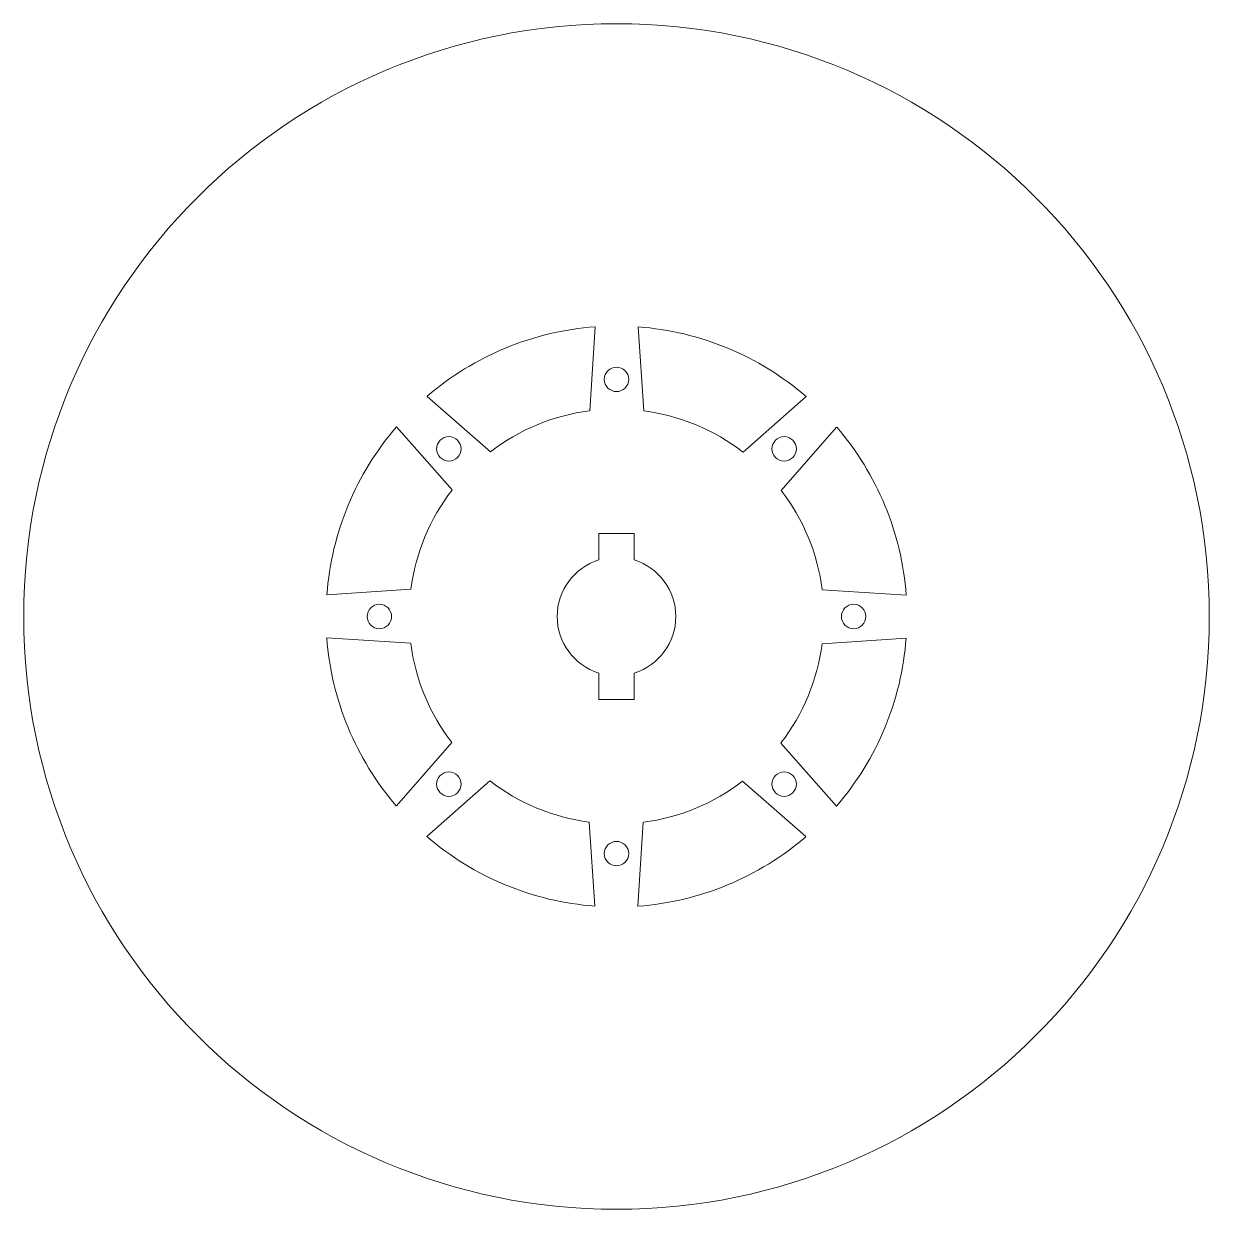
# Model space of a CAD drawing. Header units: millimetres. Extents: x -50 to 50, y -50 to 50.
import ezdxf

# ---------------------------------------------------------------- set-up
doc = ezdxf.new("R2010")
doc.units = ezdxf.units.MM

msp = doc.modelspace()

# ---------------------------------------------------------------- linework, layer by layer
at = {"color": 7, "linetype": 'Continuous', "lineweight": 15}
for p, q in [((-1.8, 24.43), (-2.26, 17.35)), ((2.3, 17.35), (1.83, 24.43)), ((-10.64, 13.89), (-15.98, 18.57)), ((16, 18.55), (10.67, 13.87)), ((-18.55, 16), (-13.87, 10.67)), ((13.89, 10.64), (18.57, 15.98)), ((-1.5, 7), (1.5, 7)), ((-1.5, 4.77), (-1.5, 7)), ((1.5, 7), (1.5, 4.77)), ((-17.35, 2.3), (-24.43, 1.83)), ((24.43, 1.8), (17.35, 2.26)), ((-24.43, -1.8), (-17.35, -2.26)), ((17.35, -2.3), (24.43, -1.83)), ((-1.5, -7), (-1.5, -4.77)), ((1.5, -4.77), (1.5, -7)), ((1.5, -7), (-1.5, -7)), ((-13.89, -10.64), (-18.57, -15.98)), ((18.55, -16), (13.87, -10.67)), ((-16, -18.55), (-10.67, -13.87)), ((10.64, -13.89), (15.98, -18.57)), ((-2.3, -17.35), (-1.83, -24.43)), ((1.8, -24.43), (2.26, -17.35))]:
    msp.add_line(p, q, dxfattribs=at)
for centre, radius in [((0, 0), 50), ((0, 20), 1.03), ((-14.14, 14.14), 1.03), ((14.14, 14.14), 1.03), ((-20, 0), 1.03), ((20, 0), 1.03), ((-14.14, -14.14), 1.03), ((14.14, -14.14), 1.03), ((0, -20), 1.03)]:
    msp.add_circle(centre, radius, dxfattribs=at)
for radius, start, end in [(24.5, 94.2188, 130.7138), (24.5, 49.2188, 85.7138), (17.5, 97.4325, 127.4478), (17.5, 52.4325, 82.4478), (24.5, 139.2188, 175.7138), (24.5, 4.2188, 40.7138), (17.5, 142.4325, 172.4478), (17.5, 7.4325, 37.4478), (5, 107.4576, 252.5424), (5, 287.4576, 72.5424), (24.5, 184.2188, 220.7138), (24.5, 319.2188, 355.7138), (17.5, 187.4325, 217.4478), (17.5, 322.4325, 352.4478), (17.5, 232.4325, 262.4478), (17.5, 277.4325, 307.4478), (24.5, 229.2188, 265.7138), (24.5, 274.2188, 310.7138)]:
    msp.add_arc((0, 0), radius, start, end, dxfattribs=at)

doc.saveas('drawing.dxf')
